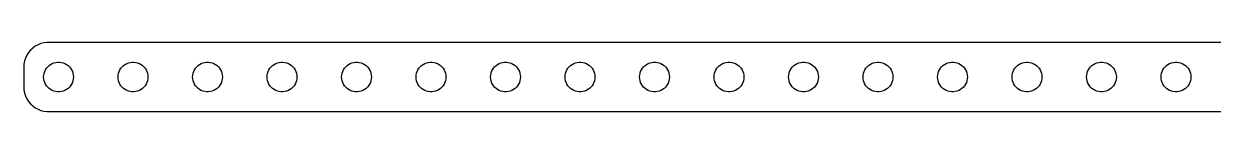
# Model space of a CAD drawing. Header units: metres. Extents: x -247 to 247, y 17 to 31.
# Drawn here: x -247 to -7.5, y 17 to 31 of the extents above; entities that cross this region are included whole.
import ezdxf

# ---------------------------------------------------------------- set-up
doc = ezdxf.new("R2010")
doc.units = ezdxf.units.M

msp = doc.modelspace()

# ---------------------------------------------------------------- linework, layer by layer
for p, q in [((-246.045, 28.9389), (-246.382, 28.4088)), ((-245.645, 29.4227), (-246.045, 28.9389)), ((-245.187, 29.8526), (-245.645, 29.4227)), ((-244.679, 30.2216), (-245.187, 29.8526)), ((-244.129, 30.5241), (-244.679, 30.2216)), ((-243.545, 30.7553), (-244.129, 30.5241)), ((-242.937, 30.9114), (-243.545, 30.7553)), ((-242.314, 30.9901), (-242.937, 30.9114)), ((242.314, 30.9901), (-242.314, 30.9901)), ((-246.961, 26.6267), (-247, 26)), ((-246.843, 27.2434), (-246.961, 26.6267)), ((-246.649, 27.8406), (-246.843, 27.2434)), ((-246.382, 28.4088), (-246.649, 27.8406)), ((-241.912, 26.3115), (-241.607, 26.533)), ((-241.607, 26.533), (-241.277, 26.7145)), ((-241.277, 26.7145), (-240.927, 26.8532)), ((-240.927, 26.8532), (-240.562, 26.9469)), ((-240.562, 26.9469), (-240.188, 26.9941)), ((-240.188, 26.9941), (-239.812, 26.9941)), ((-239.812, 26.9941), (-239.438, 26.9469)), ((-239.438, 26.9469), (-239.073, 26.8532)), ((-239.073, 26.8532), (-238.723, 26.7145)), ((-238.723, 26.7145), (-238.393, 26.533)), ((-238.393, 26.533), (-238.088, 26.3115)), ((-226.912, 26.3115), (-226.607, 26.533)), ((-226.607, 26.533), (-226.277, 26.7145)), ((-226.277, 26.7145), (-225.927, 26.8532)), ((-225.927, 26.8532), (-225.562, 26.9469)), ((-225.562, 26.9469), (-225.188, 26.9941)), ((-225.188, 26.9941), (-224.812, 26.9941)), ((-224.812, 26.9941), (-224.438, 26.9469)), ((-224.438, 26.9469), (-224.073, 26.8532)), ((-224.073, 26.8532), (-223.723, 26.7145)), ((-223.723, 26.7145), (-223.393, 26.533)), ((-223.393, 26.533), (-223.088, 26.3115)), ((-211.912, 26.3115), (-211.607, 26.533)), ((-211.607, 26.533), (-211.277, 26.7145)), ((-211.277, 26.7145), (-210.927, 26.8532)), ((-210.927, 26.8532), (-210.562, 26.9469)), ((-210.562, 26.9469), (-210.188, 26.9941)), ((-210.188, 26.9941), (-209.812, 26.9941)), ((-209.812, 26.9941), (-209.438, 26.9469)), ((-209.438, 26.9469), (-209.073, 26.8532)), ((-209.073, 26.8532), (-208.723, 26.7145)), ((-208.723, 26.7145), (-208.393, 26.533)), ((-208.393, 26.533), (-208.088, 26.3115)), ((-196.912, 26.3115), (-196.607, 26.533)), ((-196.607, 26.533), (-196.277, 26.7145)), ((-196.277, 26.7145), (-195.927, 26.8532)), ((-195.927, 26.8532), (-195.562, 26.9469)), ((-195.562, 26.9469), (-195.188, 26.9941)), ((-195.188, 26.9941), (-194.812, 26.9941)), ((-194.812, 26.9941), (-194.438, 26.9469)), ((-194.438, 26.9469), (-194.073, 26.8532)), ((-194.073, 26.8532), (-193.723, 26.7145)), ((-193.723, 26.7145), (-193.393, 26.533)), ((-193.393, 26.533), (-193.088, 26.3115)), ((-181.912, 26.3115), (-181.607, 26.533)), ((-181.607, 26.533), (-181.277, 26.7145)), ((-181.277, 26.7145), (-180.927, 26.8532)), ((-180.927, 26.8532), (-180.562, 26.9469)), ((-180.562, 26.9469), (-180.188, 26.9941)), ((-180.188, 26.9941), (-179.812, 26.9941)), ((-179.812, 26.9941), (-179.438, 26.9469)), ((-179.438, 26.9469), (-179.073, 26.8532)), ((-179.073, 26.8532), (-178.723, 26.7145)), ((-178.723, 26.7145), (-178.393, 26.533)), ((-178.393, 26.533), (-178.088, 26.3115)), ((-166.912, 26.3115), (-166.607, 26.533)), ((-166.607, 26.533), (-166.277, 26.7145)), ((-166.277, 26.7145), (-165.927, 26.8532)), ((-165.927, 26.8532), (-165.562, 26.9469)), ((-165.562, 26.9469), (-165.188, 26.9941)), ((-165.188, 26.9941), (-164.812, 26.9941)), ((-164.812, 26.9941), (-164.438, 26.9469)), ((-164.438, 26.9469), (-164.073, 26.8532)), ((-164.073, 26.8532), (-163.723, 26.7145)), ((-163.723, 26.7145), (-163.393, 26.533)), ((-163.393, 26.533), (-163.088, 26.3115)), ((-151.912, 26.3115), (-151.607, 26.533)), ((-151.607, 26.533), (-151.277, 26.7145)), ((-151.277, 26.7145), (-150.927, 26.8532)), ((-150.927, 26.8532), (-150.562, 26.9469)), ((-150.562, 26.9469), (-150.188, 26.9941)), ((-150.188, 26.9941), (-149.812, 26.9941)), ((-149.812, 26.9941), (-149.438, 26.9469)), ((-149.438, 26.9469), (-149.073, 26.8532)), ((-149.073, 26.8532), (-148.723, 26.7145)), ((-148.723, 26.7145), (-148.393, 26.533)), ((-148.393, 26.533), (-148.088, 26.3115)), ((-136.912, 26.3115), (-136.607, 26.533)), ((-136.607, 26.533), (-136.277, 26.7145)), ((-136.277, 26.7145), (-135.927, 26.8532)), ((-135.927, 26.8532), (-135.562, 26.9469)), ((-135.562, 26.9469), (-135.188, 26.9941)), ((-135.188, 26.9941), (-134.812, 26.9941)), ((-134.812, 26.9941), (-134.438, 26.9469)), ((-134.438, 26.9469), (-134.073, 26.8532)), ((-134.073, 26.8532), (-133.723, 26.7145)), ((-133.723, 26.7145), (-133.393, 26.533)), ((-133.393, 26.533), (-133.088, 26.3115)), ((-121.912, 26.3115), (-121.607, 26.533)), ((-121.607, 26.533), (-121.277, 26.7145)), ((-121.277, 26.7145), (-120.927, 26.8532)), ((-120.927, 26.8532), (-120.562, 26.9469)), ((-120.562, 26.9469), (-120.188, 26.9941)), ((-120.188, 26.9941), (-119.812, 26.9941)), ((-119.812, 26.9941), (-119.438, 26.9469)), ((-119.438, 26.9469), (-119.073, 26.8532)), ((-119.073, 26.8532), (-118.723, 26.7145)), ((-118.723, 26.7145), (-118.393, 26.533)), ((-118.393, 26.533), (-118.088, 26.3115)), ((-106.912, 26.3115), (-106.607, 26.533)), ((-106.607, 26.533), (-106.277, 26.7145)), ((-106.277, 26.7145), (-105.927, 26.8532)), ((-105.927, 26.8532), (-105.562, 26.9469)), ((-105.562, 26.9469), (-105.188, 26.9941)), ((-105.188, 26.9941), (-104.812, 26.9941)), ((-104.812, 26.9941), (-104.438, 26.9469)), ((-104.438, 26.9469), (-104.073, 26.8532)), ((-104.073, 26.8532), (-103.723, 26.7145)), ((-103.723, 26.7145), (-103.393, 26.533)), ((-103.393, 26.533), (-103.088, 26.3115)), ((-91.9123, 26.3115), (-91.6075, 26.533)), ((-91.6075, 26.533), (-91.2773, 26.7145)), ((-91.2773, 26.7145), (-90.927, 26.8532)), ((-90.927, 26.8532), (-90.5621, 26.9469)), ((-90.5621, 26.9469), (-90.1884, 26.9941)), ((-90.1884, 26.9941), (-89.8116, 26.9941)), ((-89.8116, 26.9941), (-89.4379, 26.9469)), ((-89.4379, 26.9469), (-89.073, 26.8532)), ((-89.073, 26.8532), (-88.7227, 26.7145)), ((-88.7227, 26.7145), (-88.3925, 26.533)), ((-88.3925, 26.533), (-88.0877, 26.3115)), ((-76.9123, 26.3115), (-76.6075, 26.533)), ((-76.6075, 26.533), (-76.2773, 26.7145)), ((-76.2773, 26.7145), (-75.927, 26.8532)), ((-75.927, 26.8532), (-75.5621, 26.9469)), ((-75.5621, 26.9469), (-75.1884, 26.9941)), ((-75.1884, 26.9941), (-74.8116, 26.9941)), ((-74.8116, 26.9941), (-74.4379, 26.9469)), ((-74.4379, 26.9469), (-74.073, 26.8532)), ((-74.073, 26.8532), (-73.7227, 26.7145)), ((-73.7227, 26.7145), (-73.3925, 26.533)), ((-73.3925, 26.533), (-73.0877, 26.3115)), ((-61.9123, 26.3115), (-61.6075, 26.533)), ((-61.6075, 26.533), (-61.2773, 26.7145)), ((-61.2773, 26.7145), (-60.927, 26.8532)), ((-60.927, 26.8532), (-60.5621, 26.9469)), ((-60.5621, 26.9469), (-60.1884, 26.9941)), ((-60.1884, 26.9941), (-59.8116, 26.9941)), ((-59.8116, 26.9941), (-59.4379, 26.9469)), ((-59.4379, 26.9469), (-59.0729, 26.8532)), ((-59.0729, 26.8532), (-58.7227, 26.7145)), ((-58.7227, 26.7145), (-58.3925, 26.533)), ((-58.3925, 26.533), (-58.0877, 26.3115)), ((-46.9123, 26.3115), (-46.6075, 26.533)), ((-46.6075, 26.533), (-46.2773, 26.7145)), ((-46.2773, 26.7145), (-45.927, 26.8532)), ((-45.927, 26.8532), (-45.5621, 26.9469)), ((-45.5621, 26.9469), (-45.1884, 26.9941)), ((-45.1884, 26.9941), (-44.8116, 26.9941)), ((-44.8116, 26.9941), (-44.4379, 26.9469)), ((-44.4379, 26.9469), (-44.0729, 26.8532)), ((-44.0729, 26.8532), (-43.7227, 26.7145)), ((-43.7227, 26.7145), (-43.3925, 26.533)), ((-43.3925, 26.533), (-43.0877, 26.3115)), ((-31.9123, 26.3115), (-31.6075, 26.533)), ((-31.6075, 26.533), (-31.2773, 26.7145)), ((-31.2773, 26.7145), (-30.927, 26.8532)), ((-30.927, 26.8532), (-30.5621, 26.9469)), ((-30.5621, 26.9469), (-30.1884, 26.9941)), ((-30.1884, 26.9941), (-29.8116, 26.9941)), ((-29.8116, 26.9941), (-29.4379, 26.9469)), ((-29.4379, 26.9469), (-29.0729, 26.8532)), ((-29.0729, 26.8532), (-28.7227, 26.7145)), ((-28.7227, 26.7145), (-28.3925, 26.533)), ((-28.3925, 26.533), (-28.0877, 26.3115)), ((-16.9123, 26.3115), (-16.6075, 26.533)), ((-16.6075, 26.533), (-16.2773, 26.7145)), ((-16.2773, 26.7145), (-15.927, 26.8532)), ((-15.927, 26.8532), (-15.5621, 26.9469)), ((-15.5621, 26.9469), (-15.1884, 26.9941)), ((-15.1884, 26.9941), (-14.8116, 26.9941)), ((-14.8116, 26.9941), (-14.4379, 26.9469)), ((-14.4379, 26.9469), (-14.0729, 26.8532)), ((-14.0729, 26.8532), (-13.7227, 26.7145)), ((-13.7227, 26.7145), (-13.3925, 26.533)), ((-13.3925, 26.533), (-13.0877, 26.3115)), ((-247, 26), (-247, 22)), ((-243, 24), (-242.976, 24.376)), ((-242.976, 23.624), (-243, 24)), ((-242.976, 24.376), (-242.906, 24.7461)), ((-242.906, 24.7461), (-242.789, 25.1044)), ((-242.789, 25.1044), (-242.629, 25.4453)), ((-242.629, 25.4453), (-242.427, 25.7634)), ((-242.427, 25.7634), (-242.187, 26.0536)), ((-242.187, 26.0536), (-241.912, 26.3115)), ((-238.088, 26.3115), (-237.813, 26.0536)), ((-237.813, 26.0536), (-237.573, 25.7634)), ((-237.573, 25.7634), (-237.371, 25.4453)), ((-237.371, 25.4453), (-237.211, 25.1044)), ((-237.211, 25.1044), (-237.094, 24.7461)), ((-237.094, 24.7461), (-237.024, 24.376)), ((-237.024, 24.376), (-237, 24)), ((-237, 24), (-237.024, 23.624)), ((-228, 24), (-227.976, 24.376)), ((-227.976, 23.624), (-228, 24)), ((-227.976, 24.376), (-227.906, 24.7461)), ((-227.906, 24.7461), (-227.789, 25.1044)), ((-227.789, 25.1044), (-227.629, 25.4453)), ((-227.629, 25.4453), (-227.427, 25.7634)), ((-227.427, 25.7634), (-227.187, 26.0536)), ((-227.187, 26.0536), (-226.912, 26.3115)), ((-223.088, 26.3115), (-222.813, 26.0536)), ((-222.813, 26.0536), (-222.573, 25.7634)), ((-222.573, 25.7634), (-222.371, 25.4453)), ((-222.371, 25.4453), (-222.211, 25.1044)), ((-222.211, 25.1044), (-222.094, 24.7461)), ((-222.094, 24.7461), (-222.024, 24.376)), ((-222.024, 24.376), (-222, 24)), ((-222, 24), (-222.024, 23.624)), ((-213, 24), (-212.976, 24.376)), ((-212.976, 23.624), (-213, 24)), ((-212.976, 24.376), (-212.906, 24.7461)), ((-212.906, 24.7461), (-212.789, 25.1044)), ((-212.789, 25.1044), (-212.629, 25.4453)), ((-212.629, 25.4453), (-212.427, 25.7634)), ((-212.427, 25.7634), (-212.187, 26.0536)), ((-212.187, 26.0536), (-211.912, 26.3115)), ((-208.088, 26.3115), (-207.813, 26.0536)), ((-207.813, 26.0536), (-207.573, 25.7634)), ((-207.573, 25.7634), (-207.371, 25.4453)), ((-207.371, 25.4453), (-207.211, 25.1044)), ((-207.211, 25.1044), (-207.094, 24.7461)), ((-207.094, 24.7461), (-207.024, 24.376)), ((-207.024, 24.376), (-207, 24)), ((-207, 24), (-207.024, 23.624)), ((-198, 24), (-197.976, 24.376)), ((-197.976, 23.624), (-198, 24)), ((-197.976, 24.376), (-197.906, 24.7461)), ((-197.906, 24.7461), (-197.789, 25.1044)), ((-197.789, 25.1044), (-197.629, 25.4453)), ((-197.629, 25.4453), (-197.427, 25.7634)), ((-197.427, 25.7634), (-197.187, 26.0536)), ((-197.187, 26.0536), (-196.912, 26.3115)), ((-193.088, 26.3115), (-192.813, 26.0536)), ((-192.813, 26.0536), (-192.573, 25.7634)), ((-192.573, 25.7634), (-192.371, 25.4453)), ((-192.371, 25.4453), (-192.211, 25.1044)), ((-192.211, 25.1044), (-192.094, 24.7461)), ((-192.094, 24.7461), (-192.024, 24.376)), ((-192.024, 24.376), (-192, 24)), ((-192, 24), (-192.024, 23.624)), ((-183, 24), (-182.976, 24.376)), ((-182.976, 23.624), (-183, 24)), ((-182.976, 24.376), (-182.906, 24.7461)), ((-182.906, 24.7461), (-182.789, 25.1044)), ((-182.789, 25.1044), (-182.629, 25.4453)), ((-182.629, 25.4453), (-182.427, 25.7634)), ((-182.427, 25.7634), (-182.187, 26.0536)), ((-182.187, 26.0536), (-181.912, 26.3115)), ((-178.088, 26.3115), (-177.813, 26.0536)), ((-177.813, 26.0536), (-177.573, 25.7634)), ((-177.573, 25.7634), (-177.371, 25.4453)), ((-177.371, 25.4453), (-177.211, 25.1044)), ((-177.211, 25.1044), (-177.094, 24.7461)), ((-177.094, 24.7461), (-177.024, 24.376)), ((-177.024, 24.376), (-177, 24)), ((-177, 24), (-177.024, 23.624)), ((-168, 24), (-167.976, 24.376)), ((-167.976, 23.624), (-168, 24)), ((-167.976, 24.376), (-167.906, 24.7461)), ((-167.906, 24.7461), (-167.789, 25.1044)), ((-167.789, 25.1044), (-167.629, 25.4453)), ((-167.629, 25.4453), (-167.427, 25.7634)), ((-167.427, 25.7634), (-167.187, 26.0536)), ((-167.187, 26.0536), (-166.912, 26.3115)), ((-163.088, 26.3115), (-162.813, 26.0536)), ((-162.813, 26.0536), (-162.573, 25.7634)), ((-162.573, 25.7634), (-162.371, 25.4453)), ((-162.371, 25.4453), (-162.211, 25.1044)), ((-162.211, 25.1044), (-162.094, 24.7461)), ((-162.094, 24.7461), (-162.024, 24.376)), ((-162.024, 24.376), (-162, 24)), ((-162, 24), (-162.024, 23.624)), ((-153, 24), (-152.976, 24.376)), ((-152.976, 23.624), (-153, 24)), ((-152.976, 24.376), (-152.906, 24.7461)), ((-152.906, 24.7461), (-152.789, 25.1044)), ((-152.789, 25.1044), (-152.629, 25.4453)), ((-152.629, 25.4453), (-152.427, 25.7634)), ((-152.427, 25.7634), (-152.187, 26.0536)), ((-152.187, 26.0536), (-151.912, 26.3115)), ((-148.088, 26.3115), (-147.813, 26.0536)), ((-147.813, 26.0536), (-147.573, 25.7634)), ((-147.573, 25.7634), (-147.371, 25.4453)), ((-147.371, 25.4453), (-147.211, 25.1044)), ((-147.211, 25.1044), (-147.094, 24.7461)), ((-147.094, 24.7461), (-147.024, 24.376)), ((-147.024, 24.376), (-147, 24)), ((-147, 24), (-147.024, 23.624)), ((-138, 24), (-137.976, 24.376)), ((-137.976, 23.624), (-138, 24)), ((-137.976, 24.376), (-137.906, 24.7461)), ((-137.906, 24.7461), (-137.789, 25.1044)), ((-137.789, 25.1044), (-137.629, 25.4453)), ((-137.629, 25.4453), (-137.427, 25.7634)), ((-137.427, 25.7634), (-137.187, 26.0536)), ((-137.187, 26.0536), (-136.912, 26.3115)), ((-133.088, 26.3115), (-132.813, 26.0536)), ((-132.813, 26.0536), (-132.573, 25.7634)), ((-132.573, 25.7634), (-132.371, 25.4453)), ((-132.371, 25.4453), (-132.211, 25.1044)), ((-132.211, 25.1044), (-132.094, 24.7461)), ((-132.094, 24.7461), (-132.024, 24.376)), ((-132.024, 24.376), (-132, 24)), ((-132, 24), (-132.024, 23.624)), ((-123, 24), (-122.976, 24.376)), ((-122.976, 23.624), (-123, 24)), ((-122.976, 24.376), (-122.906, 24.7461)), ((-122.906, 24.7461), (-122.789, 25.1044)), ((-122.789, 25.1044), (-122.629, 25.4453)), ((-122.629, 25.4453), (-122.427, 25.7634)), ((-122.427, 25.7634), (-122.187, 26.0536)), ((-122.187, 26.0536), (-121.912, 26.3115)), ((-118.088, 26.3115), (-117.813, 26.0536)), ((-117.813, 26.0536), (-117.573, 25.7634)), ((-117.573, 25.7634), (-117.371, 25.4453)), ((-117.371, 25.4453), (-117.211, 25.1044)), ((-117.211, 25.1044), (-117.094, 24.7461)), ((-117.094, 24.7461), (-117.024, 24.376)), ((-117.024, 24.376), (-117, 24)), ((-117, 24), (-117.024, 23.624)), ((-108, 24), (-107.976, 24.376)), ((-107.976, 23.624), (-108, 24)), ((-107.976, 24.376), (-107.906, 24.7461)), ((-107.906, 24.7461), (-107.789, 25.1044)), ((-107.789, 25.1044), (-107.629, 25.4453)), ((-107.629, 25.4453), (-107.427, 25.7634)), ((-107.427, 25.7634), (-107.187, 26.0536)), ((-107.187, 26.0536), (-106.912, 26.3115)), ((-103.088, 26.3115), (-102.813, 26.0536)), ((-102.813, 26.0536), (-102.573, 25.7634)), ((-102.573, 25.7634), (-102.371, 25.4453)), ((-102.371, 25.4453), (-102.211, 25.1044)), ((-102.211, 25.1044), (-102.094, 24.7461)), ((-102.094, 24.7461), (-102.024, 24.376)), ((-102.024, 24.376), (-102, 24)), ((-102, 24), (-102.024, 23.624)), ((-93, 24), (-92.9763, 24.376)), ((-92.9763, 23.624), (-93, 24)), ((-92.9763, 24.376), (-92.9057, 24.7461)), ((-92.9057, 24.7461), (-92.7893, 25.1044)), ((-92.7893, 25.1044), (-92.6289, 25.4453)), ((-92.6289, 25.4453), (-92.427, 25.7634)), ((-92.427, 25.7634), (-92.1869, 26.0536)), ((-92.1869, 26.0536), (-91.9123, 26.3115)), ((-88.0877, 26.3115), (-87.8131, 26.0536)), ((-87.8131, 26.0536), (-87.573, 25.7634)), ((-87.573, 25.7634), (-87.3711, 25.4453)), ((-87.3711, 25.4453), (-87.2107, 25.1044)), ((-87.2107, 25.1044), (-87.0943, 24.7461)), ((-87.0943, 24.7461), (-87.0237, 24.376)), ((-87.0237, 24.376), (-87, 24)), ((-87, 24), (-87.0237, 23.624)), ((-78, 24), (-77.9763, 24.376)), ((-77.9763, 23.624), (-78, 24)), ((-77.9763, 24.376), (-77.9057, 24.7461)), ((-77.9057, 24.7461), (-77.7893, 25.1044)), ((-77.7893, 25.1044), (-77.6289, 25.4453)), ((-77.6289, 25.4453), (-77.427, 25.7634)), ((-77.427, 25.7634), (-77.1869, 26.0536)), ((-77.1869, 26.0536), (-76.9123, 26.3115)), ((-73.0877, 26.3115), (-72.8131, 26.0536)), ((-72.8131, 26.0536), (-72.573, 25.7634)), ((-72.573, 25.7634), (-72.3711, 25.4453)), ((-72.3711, 25.4453), (-72.2107, 25.1044)), ((-72.2107, 25.1044), (-72.0943, 24.7461)), ((-72.0943, 24.7461), (-72.0237, 24.376)), ((-72.0237, 24.376), (-72, 24)), ((-72, 24), (-72.0237, 23.624)), ((-63, 24), (-62.9763, 24.376)), ((-62.9763, 23.624), (-63, 24)), ((-62.9763, 24.376), (-62.9057, 24.7461)), ((-62.9057, 24.7461), (-62.7893, 25.1044)), ((-62.7893, 25.1044), (-62.6289, 25.4453)), ((-62.6289, 25.4453), (-62.427, 25.7634)), ((-62.427, 25.7634), (-62.1869, 26.0536)), ((-62.1869, 26.0536), (-61.9123, 26.3115)), ((-58.0877, 26.3115), (-57.8131, 26.0536)), ((-57.8131, 26.0536), (-57.5729, 25.7634)), ((-57.5729, 25.7634), (-57.3711, 25.4453)), ((-57.3711, 25.4453), (-57.2107, 25.1044)), ((-57.2107, 25.1044), (-57.0942, 24.7461)), ((-57.0942, 24.7461), (-57.0237, 24.376)), ((-57.0237, 24.376), (-57, 24)), ((-57, 24), (-57.0237, 23.624)), ((-48, 24), (-47.9763, 24.376)), ((-47.9763, 23.624), (-48, 24)), ((-47.9763, 24.376), (-47.9057, 24.7461)), ((-47.9057, 24.7461), (-47.7893, 25.1044)), ((-47.7893, 25.1044), (-47.6289, 25.4453)), ((-47.6289, 25.4453), (-47.427, 25.7634)), ((-47.427, 25.7634), (-47.1869, 26.0536)), ((-47.1869, 26.0536), (-46.9123, 26.3115)), ((-43.0877, 26.3115), (-42.8131, 26.0536)), ((-42.8131, 26.0536), (-42.5729, 25.7634)), ((-42.5729, 25.7634), (-42.3711, 25.4453)), ((-42.3711, 25.4453), (-42.2107, 25.1044)), ((-42.2107, 25.1044), (-42.0942, 24.7461)), ((-42.0942, 24.7461), (-42.0237, 24.376)), ((-42.0237, 24.376), (-42, 24)), ((-42, 24), (-42.0237, 23.624)), ((-33, 24), (-32.9763, 24.376)), ((-32.9763, 23.624), (-33, 24)), ((-32.9763, 24.376), (-32.9057, 24.7461)), ((-32.9057, 24.7461), (-32.7893, 25.1044)), ((-32.7893, 25.1044), (-32.6289, 25.4453)), ((-32.6289, 25.4453), (-32.427, 25.7634)), ((-32.427, 25.7634), (-32.1869, 26.0536)), ((-32.1869, 26.0536), (-31.9123, 26.3115)), ((-28.0877, 26.3115), (-27.8131, 26.0536)), ((-27.8131, 26.0536), (-27.5729, 25.7634)), ((-27.5729, 25.7634), (-27.3711, 25.4453)), ((-27.3711, 25.4453), (-27.2107, 25.1044)), ((-27.2107, 25.1044), (-27.0942, 24.7461)), ((-27.0942, 24.7461), (-27.0237, 24.376)), ((-27.0237, 24.376), (-27, 24)), ((-27, 24), (-27.0237, 23.624)), ((-18, 24), (-17.9763, 24.376)), ((-17.9763, 23.624), (-18, 24)), ((-17.9763, 24.376), (-17.9057, 24.7461)), ((-17.9057, 24.7461), (-17.7893, 25.1044)), ((-17.7893, 25.1044), (-17.6289, 25.4453)), ((-17.6289, 25.4453), (-17.427, 25.7634)), ((-17.427, 25.7634), (-17.1869, 26.0536)), ((-17.1869, 26.0536), (-16.9123, 26.3115)), ((-13.0877, 26.3115), (-12.8131, 26.0536)), ((-12.8131, 26.0536), (-12.5729, 25.7634)), ((-12.5729, 25.7634), (-12.3711, 25.4453)), ((-12.3711, 25.4453), (-12.2107, 25.1044)), ((-12.2107, 25.1044), (-12.0942, 24.7461)), ((-12.0942, 24.7461), (-12.0237, 24.376)), ((-12.0237, 24.376), (-12, 24)), ((-12, 24), (-12.0237, 23.624)), ((-247, 22), (-246.961, 21.3733)), ((-242.906, 23.2539), (-242.976, 23.624)), ((-242.789, 22.8956), (-242.906, 23.2539)), ((-242.629, 22.5547), (-242.789, 22.8956)), ((-242.427, 22.2366), (-242.629, 22.5547)), ((-242.187, 21.9464), (-242.427, 22.2366)), ((-241.912, 21.6885), (-242.187, 21.9464)), ((-241.607, 21.467), (-241.912, 21.6885)), ((-238.088, 21.6885), (-238.393, 21.467)), ((-237.813, 21.9464), (-238.088, 21.6885)), ((-237.573, 22.2366), (-237.813, 21.9464)), ((-237.371, 22.5547), (-237.573, 22.2366)), ((-237.211, 22.8956), (-237.371, 22.5547)), ((-237.094, 23.2539), (-237.211, 22.8956)), ((-237.024, 23.624), (-237.094, 23.2539)), ((-227.906, 23.2539), (-227.976, 23.624)), ((-227.789, 22.8956), (-227.906, 23.2539)), ((-227.629, 22.5547), (-227.789, 22.8956)), ((-227.427, 22.2366), (-227.629, 22.5547)), ((-227.187, 21.9464), (-227.427, 22.2366)), ((-226.912, 21.6885), (-227.187, 21.9464)), ((-226.607, 21.467), (-226.912, 21.6885)), ((-223.088, 21.6885), (-223.393, 21.467)), ((-222.813, 21.9464), (-223.088, 21.6885)), ((-222.573, 22.2366), (-222.813, 21.9464)), ((-222.371, 22.5547), (-222.573, 22.2366)), ((-222.211, 22.8956), (-222.371, 22.5547)), ((-222.094, 23.2539), (-222.211, 22.8956)), ((-222.024, 23.624), (-222.094, 23.2539)), ((-212.906, 23.2539), (-212.976, 23.624)), ((-212.789, 22.8956), (-212.906, 23.2539)), ((-212.629, 22.5547), (-212.789, 22.8956)), ((-212.427, 22.2366), (-212.629, 22.5547)), ((-212.187, 21.9464), (-212.427, 22.2366)), ((-211.912, 21.6885), (-212.187, 21.9464)), ((-211.607, 21.467), (-211.912, 21.6885)), ((-208.088, 21.6885), (-208.393, 21.467)), ((-207.813, 21.9464), (-208.088, 21.6885)), ((-207.573, 22.2366), (-207.813, 21.9464)), ((-207.371, 22.5547), (-207.573, 22.2366)), ((-207.211, 22.8956), (-207.371, 22.5547)), ((-207.094, 23.2539), (-207.211, 22.8956)), ((-207.024, 23.624), (-207.094, 23.2539)), ((-197.906, 23.2539), (-197.976, 23.624)), ((-197.789, 22.8956), (-197.906, 23.2539)), ((-197.629, 22.5547), (-197.789, 22.8956)), ((-197.427, 22.2366), (-197.629, 22.5547)), ((-197.187, 21.9464), (-197.427, 22.2366)), ((-196.912, 21.6885), (-197.187, 21.9464)), ((-196.607, 21.467), (-196.912, 21.6885)), ((-193.088, 21.6885), (-193.393, 21.467)), ((-192.813, 21.9464), (-193.088, 21.6885)), ((-192.573, 22.2366), (-192.813, 21.9464)), ((-192.371, 22.5547), (-192.573, 22.2366)), ((-192.211, 22.8956), (-192.371, 22.5547)), ((-192.094, 23.2539), (-192.211, 22.8956)), ((-192.024, 23.624), (-192.094, 23.2539)), ((-182.906, 23.2539), (-182.976, 23.624)), ((-182.789, 22.8956), (-182.906, 23.2539)), ((-182.629, 22.5547), (-182.789, 22.8956)), ((-182.427, 22.2366), (-182.629, 22.5547)), ((-182.187, 21.9464), (-182.427, 22.2366)), ((-181.912, 21.6885), (-182.187, 21.9464)), ((-181.607, 21.467), (-181.912, 21.6885)), ((-178.088, 21.6885), (-178.393, 21.467)), ((-177.813, 21.9464), (-178.088, 21.6885)), ((-177.573, 22.2366), (-177.813, 21.9464)), ((-177.371, 22.5547), (-177.573, 22.2366)), ((-177.211, 22.8956), (-177.371, 22.5547)), ((-177.094, 23.2539), (-177.211, 22.8956)), ((-177.024, 23.624), (-177.094, 23.2539)), ((-167.906, 23.2539), (-167.976, 23.624)), ((-167.789, 22.8956), (-167.906, 23.2539)), ((-167.629, 22.5547), (-167.789, 22.8956)), ((-167.427, 22.2366), (-167.629, 22.5547)), ((-167.187, 21.9464), (-167.427, 22.2366)), ((-166.912, 21.6885), (-167.187, 21.9464)), ((-166.607, 21.467), (-166.912, 21.6885)), ((-163.088, 21.6885), (-163.393, 21.467)), ((-162.813, 21.9464), (-163.088, 21.6885)), ((-162.573, 22.2366), (-162.813, 21.9464)), ((-162.371, 22.5547), (-162.573, 22.2366)), ((-162.211, 22.8956), (-162.371, 22.5547)), ((-162.094, 23.2539), (-162.211, 22.8956)), ((-162.024, 23.624), (-162.094, 23.2539)), ((-152.906, 23.2539), (-152.976, 23.624)), ((-152.789, 22.8956), (-152.906, 23.2539)), ((-152.629, 22.5547), (-152.789, 22.8956)), ((-152.427, 22.2366), (-152.629, 22.5547)), ((-152.187, 21.9464), (-152.427, 22.2366)), ((-151.912, 21.6885), (-152.187, 21.9464)), ((-151.607, 21.467), (-151.912, 21.6885)), ((-148.088, 21.6885), (-148.393, 21.467)), ((-147.813, 21.9464), (-148.088, 21.6885)), ((-147.573, 22.2366), (-147.813, 21.9464)), ((-147.371, 22.5547), (-147.573, 22.2366)), ((-147.211, 22.8956), (-147.371, 22.5547)), ((-147.094, 23.2539), (-147.211, 22.8956)), ((-147.024, 23.624), (-147.094, 23.2539)), ((-137.906, 23.2539), (-137.976, 23.624)), ((-137.789, 22.8956), (-137.906, 23.2539)), ((-137.629, 22.5547), (-137.789, 22.8956)), ((-137.427, 22.2366), (-137.629, 22.5547)), ((-137.187, 21.9464), (-137.427, 22.2366)), ((-136.912, 21.6885), (-137.187, 21.9464)), ((-136.607, 21.467), (-136.912, 21.6885)), ((-133.088, 21.6885), (-133.393, 21.467)), ((-132.813, 21.9464), (-133.088, 21.6885)), ((-132.573, 22.2366), (-132.813, 21.9464)), ((-132.371, 22.5547), (-132.573, 22.2366)), ((-132.211, 22.8956), (-132.371, 22.5547)), ((-132.094, 23.2539), (-132.211, 22.8956)), ((-132.024, 23.624), (-132.094, 23.2539)), ((-122.906, 23.2539), (-122.976, 23.624)), ((-122.789, 22.8956), (-122.906, 23.2539)), ((-122.629, 22.5547), (-122.789, 22.8956)), ((-122.427, 22.2366), (-122.629, 22.5547)), ((-122.187, 21.9464), (-122.427, 22.2366)), ((-121.912, 21.6885), (-122.187, 21.9464)), ((-121.607, 21.467), (-121.912, 21.6885)), ((-118.088, 21.6885), (-118.393, 21.467)), ((-117.813, 21.9464), (-118.088, 21.6885)), ((-117.573, 22.2366), (-117.813, 21.9464)), ((-117.371, 22.5547), (-117.573, 22.2366)), ((-117.211, 22.8956), (-117.371, 22.5547)), ((-117.094, 23.2539), (-117.211, 22.8956)), ((-117.024, 23.624), (-117.094, 23.2539)), ((-107.906, 23.2539), (-107.976, 23.624)), ((-107.789, 22.8956), (-107.906, 23.2539)), ((-107.629, 22.5547), (-107.789, 22.8956)), ((-107.427, 22.2366), (-107.629, 22.5547)), ((-107.187, 21.9464), (-107.427, 22.2366)), ((-106.912, 21.6885), (-107.187, 21.9464)), ((-106.607, 21.467), (-106.912, 21.6885)), ((-103.088, 21.6885), (-103.393, 21.467)), ((-102.813, 21.9464), (-103.088, 21.6885)), ((-102.573, 22.2366), (-102.813, 21.9464)), ((-102.371, 22.5547), (-102.573, 22.2366)), ((-102.211, 22.8956), (-102.371, 22.5547)), ((-102.094, 23.2539), (-102.211, 22.8956)), ((-102.024, 23.624), (-102.094, 23.2539)), ((-92.9057, 23.2539), (-92.9763, 23.624)), ((-92.7893, 22.8956), (-92.9057, 23.2539)), ((-92.6289, 22.5547), (-92.7893, 22.8956)), ((-92.427, 22.2366), (-92.6289, 22.5547)), ((-92.1869, 21.9464), (-92.427, 22.2366)), ((-91.9123, 21.6885), (-92.1869, 21.9464)), ((-91.6075, 21.467), (-91.9123, 21.6885)), ((-88.0877, 21.6885), (-88.3925, 21.467)), ((-87.8131, 21.9464), (-88.0877, 21.6885)), ((-87.573, 22.2366), (-87.8131, 21.9464)), ((-87.3711, 22.5547), (-87.573, 22.2366)), ((-87.2107, 22.8956), (-87.3711, 22.5547)), ((-87.0943, 23.2539), (-87.2107, 22.8956)), ((-87.0237, 23.624), (-87.0943, 23.2539)), ((-77.9057, 23.2539), (-77.9763, 23.624)), ((-77.7893, 22.8956), (-77.9057, 23.2539)), ((-77.6289, 22.5547), (-77.7893, 22.8956)), ((-77.427, 22.2366), (-77.6289, 22.5547)), ((-77.1869, 21.9464), (-77.427, 22.2366)), ((-76.9123, 21.6885), (-77.1869, 21.9464)), ((-76.6075, 21.467), (-76.9123, 21.6885)), ((-73.0877, 21.6885), (-73.3925, 21.467)), ((-72.8131, 21.9464), (-73.0877, 21.6885)), ((-72.573, 22.2366), (-72.8131, 21.9464)), ((-72.3711, 22.5547), (-72.573, 22.2366)), ((-72.2107, 22.8956), (-72.3711, 22.5547)), ((-72.0943, 23.2539), (-72.2107, 22.8956)), ((-72.0237, 23.624), (-72.0943, 23.2539)), ((-62.9057, 23.2539), (-62.9763, 23.624)), ((-62.7893, 22.8956), (-62.9057, 23.2539)), ((-62.6289, 22.5547), (-62.7893, 22.8956)), ((-62.427, 22.2366), (-62.6289, 22.5547)), ((-62.1869, 21.9464), (-62.427, 22.2366)), ((-61.9123, 21.6885), (-62.1869, 21.9464)), ((-61.6075, 21.467), (-61.9123, 21.6885)), ((-58.0877, 21.6885), (-58.3925, 21.467)), ((-57.8131, 21.9464), (-58.0877, 21.6885)), ((-57.5729, 22.2366), (-57.8131, 21.9464)), ((-57.3711, 22.5547), (-57.5729, 22.2366)), ((-57.2107, 22.8956), (-57.3711, 22.5547)), ((-57.0942, 23.2539), (-57.2107, 22.8956)), ((-57.0237, 23.624), (-57.0942, 23.2539)), ((-47.9057, 23.2539), (-47.9763, 23.624)), ((-47.7893, 22.8956), (-47.9057, 23.2539)), ((-47.6289, 22.5547), (-47.7893, 22.8956)), ((-47.427, 22.2366), (-47.6289, 22.5547)), ((-47.1869, 21.9464), (-47.427, 22.2366)), ((-46.9123, 21.6885), (-47.1869, 21.9464)), ((-46.6075, 21.467), (-46.9123, 21.6885)), ((-43.0877, 21.6885), (-43.3925, 21.467)), ((-42.8131, 21.9464), (-43.0877, 21.6885)), ((-42.5729, 22.2366), (-42.8131, 21.9464)), ((-42.3711, 22.5547), (-42.5729, 22.2366)), ((-42.2107, 22.8956), (-42.3711, 22.5547)), ((-42.0942, 23.2539), (-42.2107, 22.8956)), ((-42.0237, 23.624), (-42.0942, 23.2539)), ((-32.9057, 23.2539), (-32.9763, 23.624)), ((-32.7893, 22.8956), (-32.9057, 23.2539)), ((-32.6289, 22.5547), (-32.7893, 22.8956)), ((-32.427, 22.2366), (-32.6289, 22.5547)), ((-32.1869, 21.9464), (-32.427, 22.2366)), ((-31.9123, 21.6885), (-32.1869, 21.9464)), ((-31.6075, 21.467), (-31.9123, 21.6885)), ((-28.0877, 21.6885), (-28.3925, 21.467)), ((-27.8131, 21.9464), (-28.0877, 21.6885)), ((-27.5729, 22.2366), (-27.8131, 21.9464)), ((-27.3711, 22.5547), (-27.5729, 22.2366)), ((-27.2107, 22.8956), (-27.3711, 22.5547)), ((-27.0942, 23.2539), (-27.2107, 22.8956)), ((-27.0237, 23.624), (-27.0942, 23.2539)), ((-17.9057, 23.2539), (-17.9763, 23.624)), ((-17.7893, 22.8956), (-17.9057, 23.2539)), ((-17.6289, 22.5547), (-17.7893, 22.8956)), ((-17.427, 22.2366), (-17.6289, 22.5547)), ((-17.1869, 21.9464), (-17.427, 22.2366)), ((-16.9123, 21.6885), (-17.1869, 21.9464)), ((-16.6075, 21.467), (-16.9123, 21.6885)), ((-13.0877, 21.6885), (-13.3925, 21.467)), ((-12.8131, 21.9464), (-13.0877, 21.6885)), ((-12.5729, 22.2366), (-12.8131, 21.9464)), ((-12.3711, 22.5547), (-12.5729, 22.2366)), ((-12.2107, 22.8956), (-12.3711, 22.5547)), ((-12.0942, 23.2539), (-12.2107, 22.8956)), ((-12.0237, 23.624), (-12.0942, 23.2539)), ((-246.961, 21.3733), (-246.843, 20.7566)), ((-246.843, 20.7566), (-246.649, 20.1594)), ((-246.649, 20.1594), (-246.382, 19.5912)), ((-246.382, 19.5912), (-246.045, 19.0611)), ((-241.277, 21.2855), (-241.607, 21.467)), ((-240.927, 21.1468), (-241.277, 21.2855)), ((-240.562, 21.0531), (-240.927, 21.1468)), ((-240.188, 21.0059), (-240.562, 21.0531)), ((-239.812, 21.0059), (-240.188, 21.0059)), ((-239.438, 21.0531), (-239.812, 21.0059)), ((-239.073, 21.1468), (-239.438, 21.0531)), ((-238.723, 21.2855), (-239.073, 21.1468)), ((-238.393, 21.467), (-238.723, 21.2855)), ((-226.277, 21.2855), (-226.607, 21.467)), ((-225.927, 21.1468), (-226.277, 21.2855)), ((-225.562, 21.0531), (-225.927, 21.1468)), ((-225.188, 21.0059), (-225.562, 21.0531)), ((-224.812, 21.0059), (-225.188, 21.0059)), ((-224.438, 21.0531), (-224.812, 21.0059)), ((-224.073, 21.1468), (-224.438, 21.0531)), ((-223.723, 21.2855), (-224.073, 21.1468)), ((-223.393, 21.467), (-223.723, 21.2855)), ((-211.277, 21.2855), (-211.607, 21.467)), ((-210.927, 21.1468), (-211.277, 21.2855)), ((-210.562, 21.0531), (-210.927, 21.1468)), ((-210.188, 21.0059), (-210.562, 21.0531)), ((-209.812, 21.0059), (-210.188, 21.0059)), ((-209.438, 21.0531), (-209.812, 21.0059)), ((-209.073, 21.1468), (-209.438, 21.0531)), ((-208.723, 21.2855), (-209.073, 21.1468)), ((-208.393, 21.467), (-208.723, 21.2855)), ((-196.277, 21.2855), (-196.607, 21.467)), ((-195.927, 21.1468), (-196.277, 21.2855)), ((-195.562, 21.0531), (-195.927, 21.1468)), ((-195.188, 21.0059), (-195.562, 21.0531)), ((-194.812, 21.0059), (-195.188, 21.0059)), ((-194.438, 21.0531), (-194.812, 21.0059)), ((-194.073, 21.1468), (-194.438, 21.0531)), ((-193.723, 21.2855), (-194.073, 21.1468)), ((-193.393, 21.467), (-193.723, 21.2855)), ((-181.277, 21.2855), (-181.607, 21.467)), ((-180.927, 21.1468), (-181.277, 21.2855)), ((-180.562, 21.0531), (-180.927, 21.1468)), ((-180.188, 21.0059), (-180.562, 21.0531)), ((-179.812, 21.0059), (-180.188, 21.0059)), ((-179.438, 21.0531), (-179.812, 21.0059)), ((-179.073, 21.1468), (-179.438, 21.0531)), ((-178.723, 21.2855), (-179.073, 21.1468)), ((-178.393, 21.467), (-178.723, 21.2855)), ((-166.277, 21.2855), (-166.607, 21.467)), ((-165.927, 21.1468), (-166.277, 21.2855)), ((-165.562, 21.0531), (-165.927, 21.1468)), ((-165.188, 21.0059), (-165.562, 21.0531)), ((-164.812, 21.0059), (-165.188, 21.0059)), ((-164.438, 21.0531), (-164.812, 21.0059)), ((-164.073, 21.1468), (-164.438, 21.0531)), ((-163.723, 21.2855), (-164.073, 21.1468)), ((-163.393, 21.467), (-163.723, 21.2855)), ((-151.277, 21.2855), (-151.607, 21.467)), ((-150.927, 21.1468), (-151.277, 21.2855)), ((-150.562, 21.0531), (-150.927, 21.1468)), ((-150.188, 21.0059), (-150.562, 21.0531)), ((-149.812, 21.0059), (-150.188, 21.0059)), ((-149.438, 21.0531), (-149.812, 21.0059)), ((-149.073, 21.1468), (-149.438, 21.0531)), ((-148.723, 21.2855), (-149.073, 21.1468)), ((-148.393, 21.467), (-148.723, 21.2855)), ((-136.277, 21.2855), (-136.607, 21.467)), ((-135.927, 21.1468), (-136.277, 21.2855)), ((-135.562, 21.0531), (-135.927, 21.1468)), ((-135.188, 21.0059), (-135.562, 21.0531)), ((-134.812, 21.0059), (-135.188, 21.0059)), ((-134.438, 21.0531), (-134.812, 21.0059)), ((-134.073, 21.1468), (-134.438, 21.0531)), ((-133.723, 21.2855), (-134.073, 21.1468)), ((-133.393, 21.467), (-133.723, 21.2855)), ((-121.277, 21.2855), (-121.607, 21.467)), ((-120.927, 21.1468), (-121.277, 21.2855)), ((-120.562, 21.0531), (-120.927, 21.1468)), ((-120.188, 21.0059), (-120.562, 21.0531)), ((-119.812, 21.0059), (-120.188, 21.0059)), ((-119.438, 21.0531), (-119.812, 21.0059)), ((-119.073, 21.1468), (-119.438, 21.0531)), ((-118.723, 21.2855), (-119.073, 21.1468)), ((-118.393, 21.467), (-118.723, 21.2855)), ((-106.277, 21.2855), (-106.607, 21.467)), ((-105.927, 21.1468), (-106.277, 21.2855)), ((-105.562, 21.0531), (-105.927, 21.1468)), ((-105.188, 21.0059), (-105.562, 21.0531)), ((-104.812, 21.0059), (-105.188, 21.0059)), ((-104.438, 21.0531), (-104.812, 21.0059)), ((-104.073, 21.1468), (-104.438, 21.0531)), ((-103.723, 21.2855), (-104.073, 21.1468)), ((-103.393, 21.467), (-103.723, 21.2855)), ((-91.2773, 21.2855), (-91.6075, 21.467)), ((-90.927, 21.1468), (-91.2773, 21.2855)), ((-90.5621, 21.0531), (-90.927, 21.1468)), ((-90.1884, 21.0059), (-90.5621, 21.0531)), ((-89.8116, 21.0059), (-90.1884, 21.0059)), ((-89.4379, 21.0531), (-89.8116, 21.0059)), ((-89.073, 21.1468), (-89.4379, 21.0531)), ((-88.7227, 21.2855), (-89.073, 21.1468)), ((-88.3925, 21.467), (-88.7227, 21.2855)), ((-76.2773, 21.2855), (-76.6075, 21.467)), ((-75.927, 21.1468), (-76.2773, 21.2855)), ((-75.5621, 21.0531), (-75.927, 21.1468)), ((-75.1884, 21.0059), (-75.5621, 21.0531)), ((-74.8116, 21.0059), (-75.1884, 21.0059)), ((-74.4379, 21.0531), (-74.8116, 21.0059)), ((-74.073, 21.1468), (-74.4379, 21.0531)), ((-73.7227, 21.2855), (-74.073, 21.1468)), ((-73.3925, 21.467), (-73.7227, 21.2855)), ((-61.2773, 21.2855), (-61.6075, 21.467)), ((-60.927, 21.1468), (-61.2773, 21.2855)), ((-60.5621, 21.0531), (-60.927, 21.1468)), ((-60.1884, 21.0059), (-60.5621, 21.0531)), ((-59.8116, 21.0059), (-60.1884, 21.0059)), ((-59.4379, 21.0531), (-59.8116, 21.0059)), ((-59.0729, 21.1468), (-59.4379, 21.0531)), ((-58.7227, 21.2855), (-59.0729, 21.1468)), ((-58.3925, 21.467), (-58.7227, 21.2855)), ((-46.2773, 21.2855), (-46.6075, 21.467)), ((-45.927, 21.1468), (-46.2773, 21.2855)), ((-45.5621, 21.0531), (-45.927, 21.1468)), ((-45.1884, 21.0059), (-45.5621, 21.0531)), ((-44.8116, 21.0059), (-45.1884, 21.0059)), ((-44.4379, 21.0531), (-44.8116, 21.0059)), ((-44.0729, 21.1468), (-44.4379, 21.0531)), ((-43.7227, 21.2855), (-44.0729, 21.1468)), ((-43.3925, 21.467), (-43.7227, 21.2855)), ((-31.2773, 21.2855), (-31.6075, 21.467)), ((-30.927, 21.1468), (-31.2773, 21.2855)), ((-30.5621, 21.0531), (-30.927, 21.1468)), ((-30.1884, 21.0059), (-30.5621, 21.0531)), ((-29.8116, 21.0059), (-30.1884, 21.0059)), ((-29.4379, 21.0531), (-29.8116, 21.0059)), ((-29.0729, 21.1468), (-29.4379, 21.0531)), ((-28.7227, 21.2855), (-29.0729, 21.1468)), ((-28.3925, 21.467), (-28.7227, 21.2855)), ((-16.2773, 21.2855), (-16.6075, 21.467)), ((-15.927, 21.1468), (-16.2773, 21.2855)), ((-15.5621, 21.0531), (-15.927, 21.1468)), ((-15.1884, 21.0059), (-15.5621, 21.0531)), ((-14.8116, 21.0059), (-15.1884, 21.0059)), ((-14.4379, 21.0531), (-14.8116, 21.0059)), ((-14.0729, 21.1468), (-14.4379, 21.0531)), ((-13.7227, 21.2855), (-14.0729, 21.1468)), ((-13.3925, 21.467), (-13.7227, 21.2855)), ((-246.045, 19.0611), (-245.645, 18.5773)), ((-245.645, 18.5773), (-245.187, 18.1474)), ((-245.187, 18.1474), (-244.679, 17.7784)), ((-244.679, 17.7784), (-244.129, 17.4759)), ((-244.129, 17.4759), (-243.545, 17.2447)), ((-243.545, 17.2447), (-242.937, 17.0886)), ((-242.937, 17.0886), (-242.314, 17.0099)), ((-242.314, 17.0099), (242.314, 17.0099))]:
    msp.add_line(p, q)

doc.saveas('drawing.dxf')
